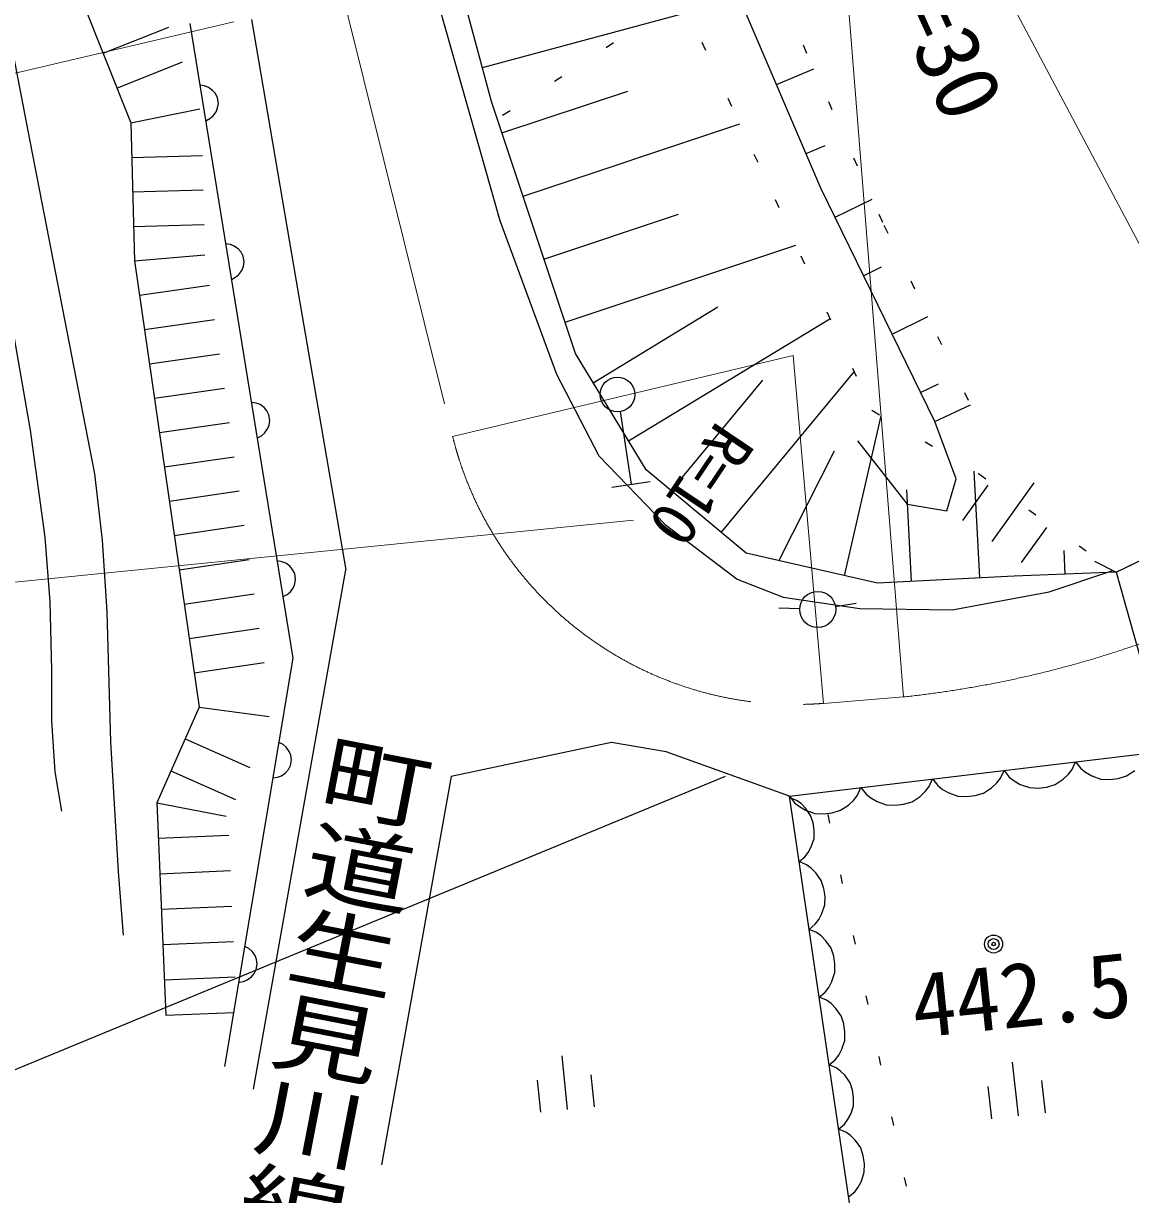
# Model space of a CAD drawing. Units: millimetres, scale not verified. Extents: x 40000 to 680000, y 20000 to 380000.
# Drawn here: x 379034 to 410377, y 237598 to 270739 of the extents above; entities that cross this region are included whole.
import ezdxf
from ezdxf.enums import TextEntityAlignment as Align

# ---------------------------------------------------------------- set-up
doc = ezdxf.new("R2010")
doc.units = ezdxf.units.MM
doc.header["$LTSCALE"] = 1000
for name, pattern in [('CHAIN', [18.5, 12, -1.5, 3.5, -1.5]), ('DASHED', [7.5, 6, -1.5]), ('DOTTED', [1.75, 0.25, -1.5])]:
    doc.linetypes.add(name, pattern=pattern)
for name, color, linetype, lineweight in [('M-BGD', 7, 'Continuous', 25), ('M-BGD-HTXT', 7, 'Continuous', 13), ('M-BMK', 2, 'CHAIN', 13), ('M-BMK-HTXT', 7, 'Continuous', 13), ('M-STR-HTXT', 7, 'Continuous', 13), ('M-STR-STR1', 1, 'Continuous', 25), ('M-STR-STRC', 7, 'Continuous', 25)]:
    doc.layers.add(name, color=color, linetype=linetype, lineweight=lineweight)
doc.styles.add('@ＭＳ ゴシック', font='')
doc.styles.add('ＭＳ ゴシック', font='')
doc.styles.get('@ＭＳ ゴシック').set_extended_font_data('@MS Gothic')
doc.styles.get('ＭＳ ゴシック').set_extended_font_data('MS Gothic')

msp = doc.modelspace()

# ---------------------------------------------------------------- linework, layer by layer
at = {"layer": 'M-BGD'}
for p, q in [((392285, 268531), (386612, 289674)), ((401609, 266079), (396597, 277785)), ((390168, 273449), (392519, 265161)), ((380503, 271876), (382072, 267922)), ((385494, 270850), (386821, 263059)), ((392027, 269492), (397849, 271054)), ((381288, 269899), (383148, 270637)), ((386670, 252780), (383752, 270733)), ((381680, 268910), (383540, 269648)), ((400356, 269006), (401406, 269455)), ((384162, 268971), (384035, 268992)), ((384273, 268927), (384162, 268971)), ((384390, 268843), (384273, 268927)), ((384467, 268752), (384390, 268843)), ((392582, 267639), (396143, 268826)), ((384526, 268638), (384467, 268752)), ((384553, 268477), (384526, 268638)), ((384532, 268349), (384553, 268477)), ((394663, 261397), (392285, 268531)), ((382072, 267922), (384032, 268325)), ((384313, 268045), (384404, 268122)), ((384404, 268122), (384488, 268239)), ((384488, 268239), (384532, 268349)), ((382072, 267922), (382180, 264019)), ((384199, 267985), (384313, 268045)), ((393177, 265855), (399314, 267901)), ((401191, 267055), (401733, 267287)), ((382099, 266946), (384099, 267001)), ((382126, 265970), (384126, 266026)), ((404835, 259471), (401609, 266079)), ((402012, 265253), (403063, 265766)), ((392519, 265161), (394124, 260814)), ((393771, 264072), (397576, 265340)), ((382153, 264994), (384153, 265050)), ((384892, 264483), (384764, 264504)), ((385002, 264439), (384892, 264483)), ((394366, 262289), (400904, 264468)), ((382180, 264019), (384173, 264190)), ((385119, 264355), (385002, 264439)), ((385196, 264264), (385119, 264355)), ((385256, 264150), (385196, 264264)), ((385282, 263988), (385256, 264150)), ((382180, 264019), (384009, 251394)), ((385217, 263751), (385261, 263861)), ((385261, 263861), (385282, 263988)), ((402819, 263601), (403330, 263851)), ((384928, 263497), (385042, 263557)), ((385042, 263557), (385133, 263634)), ((385133, 263634), (385217, 263751)), ((382320, 263048), (384301, 263334)), ((386821, 263059), (388158, 255275)), ((395162, 260573), (398697, 262715)), ((382461, 262076), (384441, 262363)), ((396160, 258926), (401865, 262381)), ((403625, 261949), (404640, 262444)), ((382602, 261105), (384582, 261392)), ((396659, 258102), (394663, 261397)), ((398783, 256337), (402556, 260879)), ((394124, 260814), (395321, 258507)), ((397367, 257514), (399968, 260645)), ((404431, 260297), (404935, 260543)), ((382742, 260134), (384723, 260421)), ((385621, 259995), (385494, 260015)), ((385732, 259951), (385621, 259995)), ((385849, 259866), (385732, 259951)), ((385926, 259776), (385849, 259866)), ((404835, 259471), (405846, 259942)), ((385985, 259661), (385926, 259776)), ((386012, 259500), (385985, 259661)), ((385991, 259373), (386012, 259500)), ((395925, 259754), (396235, 257697)), ((402279, 255110), (403317, 259639)), ((382883, 259163), (384864, 259450)), ((385863, 259146), (385947, 259263)), ((385947, 259263), (385991, 259373)), ((405439, 257850), (404835, 259471)), ((385658, 259009), (385772, 259069)), ((385772, 259069), (385863, 259146)), ((402645, 258930), (404051, 257131)), ((395321, 258507), (397202, 256561)), ((400420, 255536), (401993, 258645)), ((383024, 258192), (385004, 258479)), ((399491, 255749), (396659, 258102)), ((405175, 256950), (405439, 257850)), ((406110, 255048), (405952, 258072)), ((383165, 257221), (385145, 257508)), ((395690, 257615), (396779, 257779)), ((404176, 254947), (404041, 257536)), ((406337, 257668), (405623, 256674)), ((407641, 257736), (406452, 256079)), ((404051, 257131), (405175, 256950)), ((383305, 256250), (385286, 256537)), ((397202, 256561), (399240, 255011)), ((407994, 256479), (407280, 255485)), ((383446, 255279), (385426, 255566)), ((386351, 255507), (386223, 255527)), ((403208, 254897), (399491, 255749)), ((408521, 255152), (408496, 255825)), ((385545, 240579), (388158, 255275)), ((386461, 255463), (386351, 255507)), ((386578, 255378), (386461, 255463)), ((386655, 255288), (386578, 255378)), ((386715, 255173), (386655, 255288)), ((409965, 255207), (407077, 255098)), ((408068, 254655), (409870, 255256)), ((409965, 255207), (410440, 255439)), ((386676, 254774), (386720, 254885)), ((386741, 255012), (386715, 255173)), ((386720, 254885), (386741, 255012)), ((399240, 255011), (400543, 254499)), ((407077, 255098), (403208, 254897)), ((383587, 254308), (385567, 254595)), ((386387, 254521), (386501, 254581)), ((386501, 254581), (386592, 254657)), ((386592, 254657), (386676, 254774)), ((405322, 254141), (408068, 254655)), ((401020, 254173), (400420, 254192)), ((400543, 254499), (402714, 254183)), ((402013, 254238), (402606, 254335)), ((402714, 254183), (405322, 254141)), ((383727, 253337), (385708, 253623)), ((383868, 252365), (385849, 252652)), ((384734, 241227), (386670, 252780)), ((384009, 251394), (382808, 248680)), ((384009, 251394), (385991, 251122)), ((383609, 250490), (385439, 249680)), ((386384, 250334), (386270, 250395)), ((386475, 250257), (386384, 250334)), ((386558, 250140), (386475, 250257)), ((395680, 250394), (391144, 249428)), ((397231, 250125), (395680, 250394)), ((386602, 250029), (386558, 250140)), ((386595, 249740), (386622, 249901)), ((386622, 249901), (386602, 250029)), ((400720, 248873), (397231, 250125)), ((400720, 248873), (410801, 250083)), ((383208, 249585), (385039, 248775)), ((386457, 249536), (386535, 249627)), ((386535, 249627), (386595, 249740)), ((406698, 249385), (406795, 249602)), ((406795, 249602), (406941, 249414)), ((408616, 249492), (408723, 249628)), ((408723, 249628), (408820, 249845)), ((408820, 249845), (408966, 249657)), ((408966, 249657), (409102, 249551)), ((410265, 249444), (410493, 249594)), ((386102, 249389), (386229, 249409)), ((386229, 249409), (386340, 249452)), ((386340, 249452), (386457, 249536)), ((391144, 249428), (389172, 238435)), ((404673, 249142), (404770, 249359)), ((404770, 249359), (404916, 249171)), ((406443, 249108), (406591, 249249)), ((406591, 249249), (406698, 249385)), ((406941, 249414), (407077, 249308)), ((407077, 249308), (407253, 249205)), ((408240, 249201), (408468, 249351)), ((408468, 249351), (408616, 249492)), ((409102, 249551), (409278, 249449)), ((409278, 249449), (409536, 249356)), ((409536, 249356), (409784, 249345)), ((409784, 249345), (410027, 249374)), ((410027, 249374), (410265, 249444)), ((402541, 248763), (402648, 248899)), ((402648, 248899), (402745, 249116)), ((402745, 249116), (402891, 248928)), ((402891, 248928), (403027, 248822)), ((404418, 248865), (404566, 249006)), ((404566, 249006), (404673, 249142)), ((404916, 249171), (405052, 249065)), ((405052, 249065), (405228, 248962)), ((405228, 248962), (405486, 248870)), ((405977, 248888), (406215, 248958)), ((406215, 248958), (406443, 249108)), ((407253, 249205), (407511, 249113)), ((407511, 249113), (407759, 249102)), ((407759, 249102), (408002, 249131)), ((408002, 249131), (408240, 249201)), ((382808, 248680), (383068, 242672)), ((382808, 248680), (384775, 248309)), ((402674, 235620), (400720, 248873)), ((400720, 248873), (400866, 248685)), ((400923, 248753), (400725, 248836)), ((400866, 248685), (401002, 248579)), ((401048, 248660), (400923, 248753)), ((401002, 248579), (401178, 248476)), ((401178, 248531), (401048, 248660)), ((402165, 248472), (402393, 248622)), ((402393, 248622), (402541, 248763)), ((403027, 248822), (403203, 248719)), ((403203, 248719), (403461, 248627)), ((403461, 248627), (403709, 248616)), ((403709, 248616), (403952, 248645)), ((403952, 248645), (404190, 248715)), ((404190, 248715), (404418, 248865)), ((405486, 248870), (405734, 248859)), ((405734, 248859), (405977, 248888)), ((401320, 248329), (401178, 248531)), ((401178, 248476), (401436, 248384)), ((401388, 248117), (401320, 248329)), ((401436, 248384), (401684, 248373)), ((401684, 248373), (401927, 248402)), ((401927, 248402), (402165, 248472)), ((401420, 247899), (401388, 248117)), ((401416, 247676), (401420, 247899)), ((382852, 247679), (384851, 247765)), ((401339, 247442), (401416, 247676)), ((401159, 247155), (401252, 247280)), ((401252, 247280), (401339, 247442)), ((400993, 247020), (401159, 247155)), ((401202, 246933), (400993, 247020)), ((401334, 246835), (401202, 246933)), ((382895, 246678), (384894, 246764)), ((401471, 246698), (401334, 246835)), ((401620, 246485), (401471, 246698)), ((401693, 246261), (401620, 246485)), ((401727, 246031), (401693, 246261)), ((401722, 245795), (401727, 246031)), ((382938, 245676), (384937, 245763)), ((401641, 245548), (401722, 245795)), ((401276, 245103), (401451, 245246)), ((401451, 245246), (401549, 245378)), ((401549, 245378), (401641, 245548)), ((401484, 245016), (401276, 245103)), ((401616, 244918), (401484, 245016)), ((401754, 244782), (401616, 244918)), ((382981, 244675), (384981, 244761)), ((385416, 244558), (385302, 244618)), ((401903, 244569), (401754, 244782)), ((385507, 244480), (385416, 244558)), ((385591, 244363), (385507, 244480)), ((385634, 244252), (385591, 244363)), ((385654, 244125), (385634, 244252)), ((401975, 244344), (401903, 244569)), ((402009, 244114), (401975, 244344)), ((385567, 243850), (385627, 243964)), ((385627, 243964), (385654, 244125)), ((402005, 243879), (402009, 244114)), ((383025, 243673), (385024, 243760)), ((385134, 243612), (385261, 243632)), ((385261, 243632), (385372, 243676)), ((385372, 243676), (385490, 243760)), ((385490, 243760), (385567, 243850)), ((401831, 243461), (401924, 243632)), ((401924, 243632), (402005, 243879)), ((401559, 243186), (401733, 243329)), ((401733, 243329), (401831, 243461)), ((401767, 243099), (401559, 243186)), ((401899, 243001), (401767, 243099)), ((402037, 242865), (401899, 243001)), ((383068, 242672), (384990, 242755)), ((402186, 242652), (402037, 242865)), ((402258, 242427), (402186, 242652)), ((402292, 242197), (402258, 242427)), ((402206, 241715), (402287, 241962)), ((402287, 241962), (402292, 242197)), ((402114, 241544), (402206, 241715)), ((394278, 241524), (394429, 240002)), ((401841, 241269), (402016, 241412)), ((402039, 241187), (401841, 241269)), ((402016, 241412), (402114, 241544)), ((407025, 241346), (407197, 239826)), ((395099, 240991), (395190, 240077)), ((402164, 241094), (402039, 241187)), ((402294, 240965), (402164, 241094)), ((402435, 240763), (402294, 240965)), ((393577, 240839), (393668, 239926)), ((402504, 240551), (402435, 240763)), ((406334, 240652), (406437, 239741)), ((407854, 240824), (407957, 239912)), ((402536, 240333), (402504, 240551)), ((402532, 240109), (402536, 240333)), ((402455, 239875), (402532, 240109)), ((402275, 239589), (402367, 239714)), ((402367, 239714), (402455, 239875)), ((402109, 239453), (402275, 239589)), ((402318, 239367), (402109, 239453)), ((402450, 239269), (402318, 239367)), ((402587, 239132), (402450, 239269)), ((402736, 238919), (402587, 239132)), ((402808, 238695), (402736, 238919)), ((402842, 238465), (402808, 238695)), ((402838, 238229), (402842, 238465)), ((402664, 237812), (402757, 237982)), ((402757, 237982), (402838, 238229)), ((402392, 237536), (402566, 237680)), ((402566, 237680), (402664, 237812))]:
    msp.add_line(p, q, dxfattribs=at)
at = {"layer": 'M-BGD', "linetype": 'DOTTED'}
for p, q in [((397501, 271800), (400313, 265754)), ((400387, 271725), (403394, 265028)), ((395737, 270187), (391821, 267622)), ((400313, 265754), (403055, 259795)), ((403394, 265028), (405846, 259942)), ((403055, 259795), (406074, 257999)), ((406074, 257999), (409965, 255207)), ((401802, 248355), (404317, 236440))]:
    msp.add_line(p, q, dxfattribs=at)
at = {"layer": 'M-BGD'}
for points in [[(375466, 287309), (377272, 277479), (379156, 267696), (381046, 257992), (381267, 256117), (381395, 254085), (381501, 250412), (381713, 246743), (381861, 244938)], [(373622, 286796), (374186, 283579), (374855, 280387), (376016, 276073), (377071, 271736), (378737, 262054), (379226, 259233), (379637, 256200), (379785, 254373), (379831, 252435), (379827, 251004), (379926, 249560), (380116, 248449)]]:
    msp.add_lwpolyline(points, dxfattribs=at)
for centre, radius in [((395852, 260238), 490), ((401520, 254157), 510), ((406500, 244688), 255), ((406500, 244688), 153), ((406500, 244688), 51)]:
    msp.add_circle(centre, radius, dxfattribs=at)
at = {"layer": 'M-BGD-HTXT'}
msp.add_line((374649, 254519), (396301, 256683), dxfattribs=at)
at = {"layer": 'M-BMK'}
for p, q in [((383582, 289571), (391185, 259050)), ((401685, 251499), (403949, 251680))]:
    msp.add_line(p, q, dxfattribs=at)
for centre, radius, start, end in [((400888, 261467), 10000, 193.987, 274.5704), ((400758, 281527), 30017, 276.1019, 299.3354)]:
    msp.add_arc(centre, radius, start, end, dxfattribs=at)
at = {"layer": 'M-BMK-HTXT'}
for p, q in [((403949, 251680), (401557, 281601)), ((401557, 281601), (415464, 255359)), ((400829, 261340), (391185, 259050)), ((400829, 261340), (401685, 251499))]:
    msp.add_line(p, q, dxfattribs=at)
at = {"layer": 'M-STR-HTXT'}
msp.add_line((384993, 270787), (363197, 265669), dxfattribs=at)
at = {"layer": 'M-STR-STR1'}
for p, q in [((409965, 255207), (417199, 258746)), ((409354, 255522), (409965, 255207))]:
    msp.add_line(p, q, dxfattribs=at)
at = {"layer": 'M-STR-STR1', "linetype": 'DASHED'}
msp.add_line((409965, 255207), (411058, 251367), dxfattribs=at)
at = {"layer": 'M-STR-STRC'}
msp.add_line((377252, 240495), (398913, 249435), dxfattribs=at)

# ---------------------------------------------------------------- texts
at = {"layer": 'M-BGD', "style": 'ＭＳ ゴシック'}
msp.add_text('442.5', height=1833, rotation=5.862, dxfattribs=at).set_placement((404336, 241483), align=Align.BOTTOM_LEFT)
at = {"layer": 'M-BGD-HTXT', "style": '@ＭＳ ゴシック', "width": 0.8}
msp.add_text('町道生見川線', height=2252, rotation=259.062, dxfattribs=at).set_placement((389222, 250484), align=Align.MIDDLE_LEFT)
at = {"layer": 'M-BMK-HTXT', "style": 'ＭＳ ゴシック'}
for s, height, rotation, p in [('R=30', 1833, 294.362, (402628, 272137)), ('R=10', 1320, 236.062, (398354, 259752))]:
    msp.add_text(s, height=height, rotation=rotation, dxfattribs=at).set_placement(p, align=Align.BOTTOM_LEFT)

doc.saveas('drawing.dxf')
